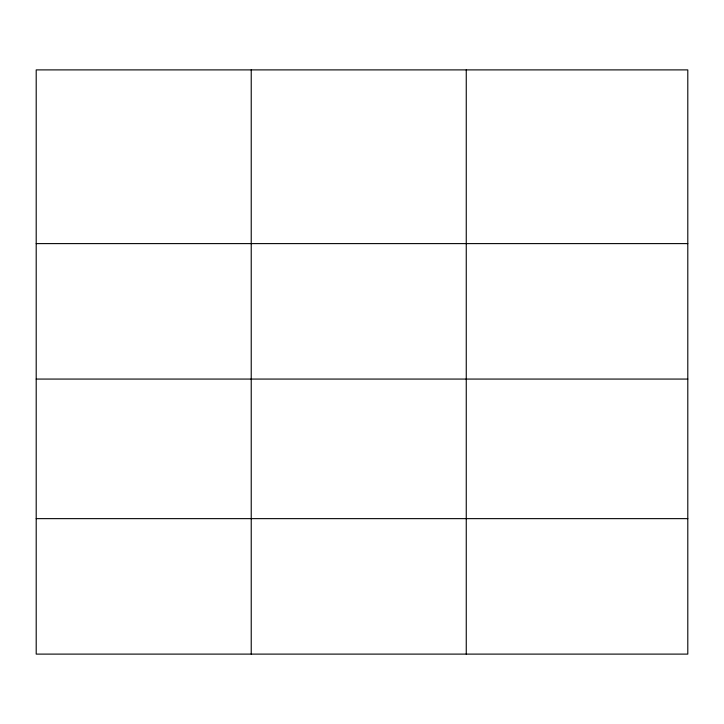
<?xml version="1.0" encoding="UTF-8"?>
<svg xmlns="http://www.w3.org/2000/svg" width="724" height="724" viewBox="0 0 724 724"><rect width="100%" height="100%" fill="white"/><g stroke="black" fill="none" stroke-linecap="round" stroke-linejoin="round"><path stroke-width="1.09" d="M687.8 379.068L687.8 69.893L36.2 69.893L36.2 654.107L687.8 654.107L687.8 379.068L36.2 379.068M36.2 243.608L687.8 243.608M36.2 518.637L687.8 518.637M466.256 69.893L466.256 654.107M251.228 69.893L251.228 654.107"/></g></svg>
